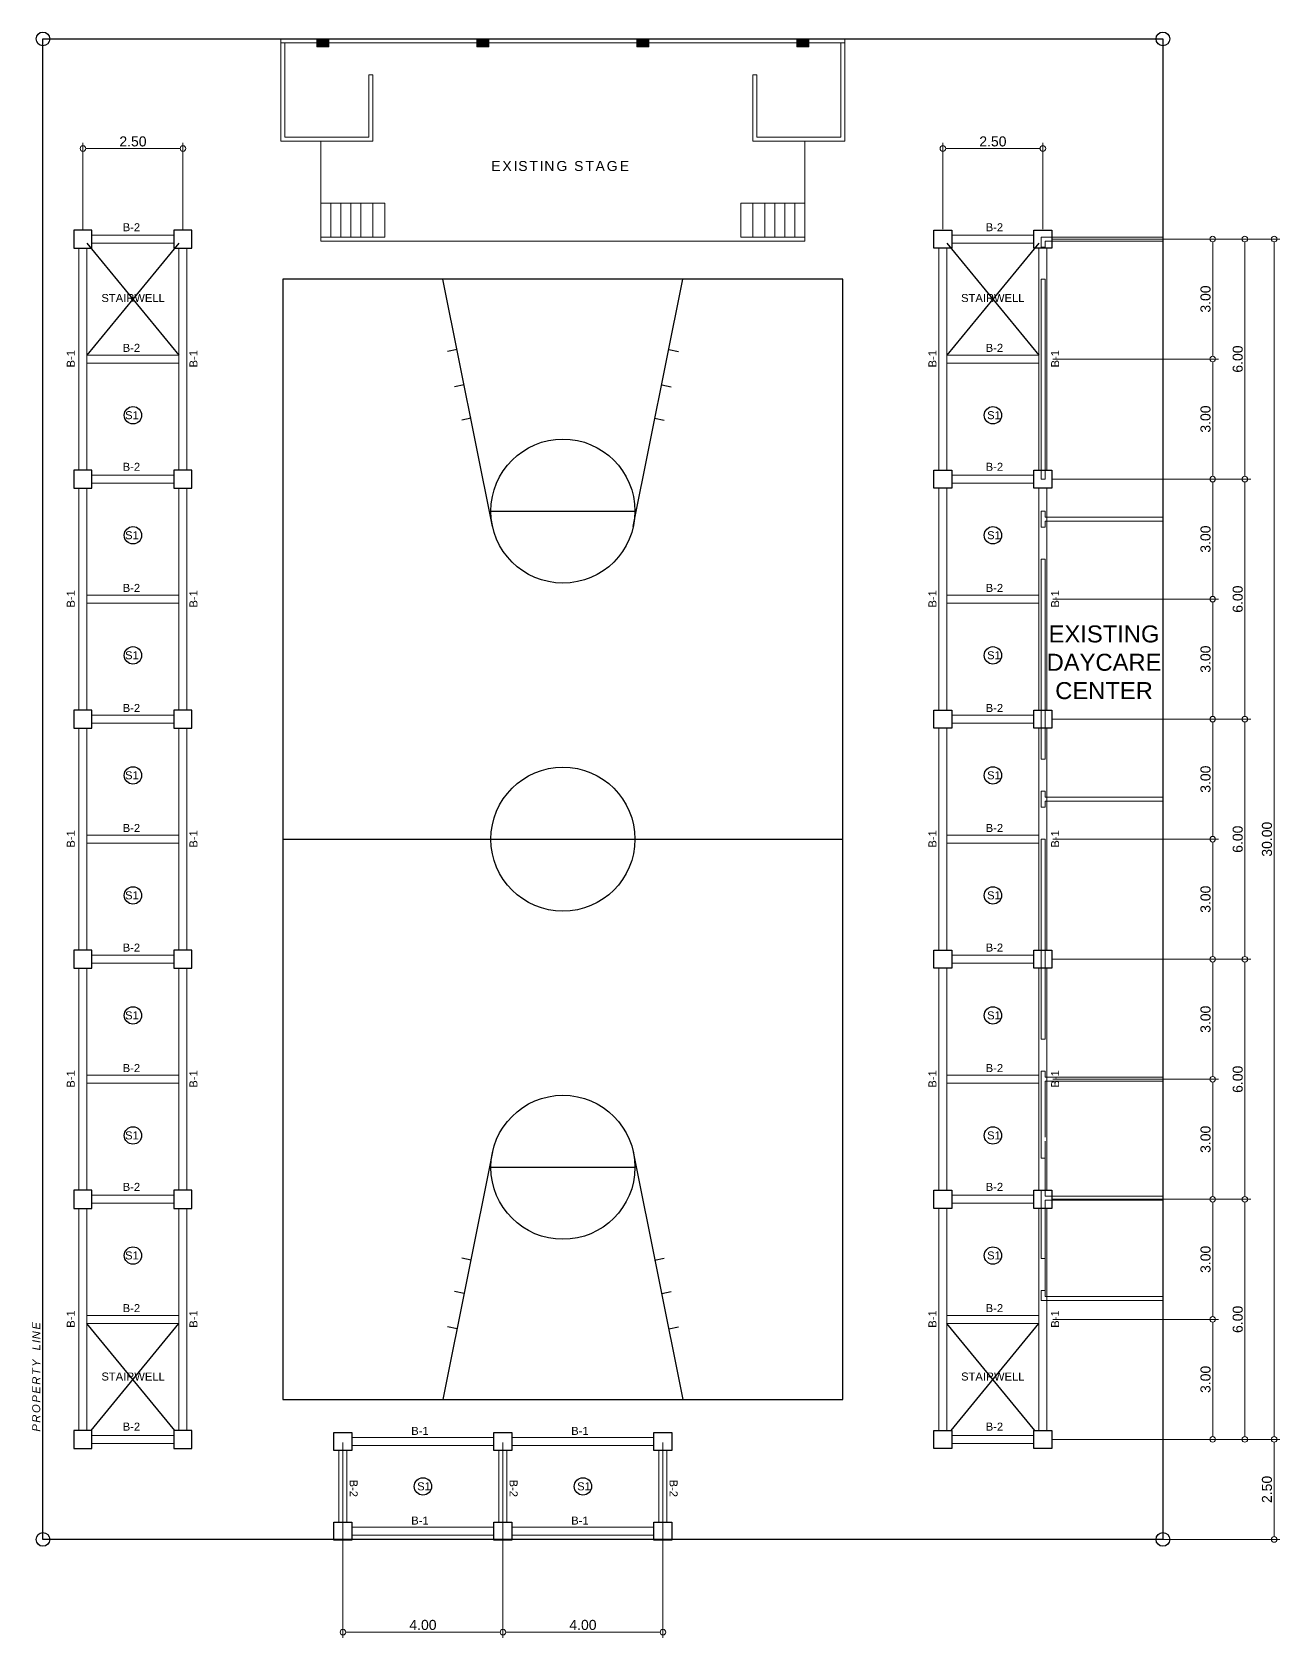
# Model space of a CAD drawing. Header units: inches. Extents: x -1369 to 1198, y -366 to 1398.
# Drawn here: x -365.14 to -333.95, y -63.99 to -23.86 of the extents above; entities that cross this region are included whole.
import ezdxf

# ---------------------------------------------------------------- set-up
doc = ezdxf.new("R2010")
doc.units = ezdxf.units.IN
doc.header["$MEASUREMENT"] = 0
doc.layers.add('BEAM', color=7, linetype='Continuous', lineweight=30, true_color=0x3838ff)
doc.layers.add('col', color=7, linetype='Continuous', true_color=0x0a0aff)
for name, color, linetype in [('COLM2', 7, 'Continuous'), ('txt', 7, 'Continuous'), ('wall', 7, 'Continuous')]:
    doc.layers.add(name, color=color, linetype=linetype)
doc.layers.add('dim.', color=10, linetype='Continuous', lineweight=15)
doc.styles.get("Standard").update_dxf_attribs({"font": 'arial.ttf'})
doc.dimstyles.get("Standard").update_dxf_attribs({"dimtxt": 0.25, "dimasz": 0.14, "dimexe": 0.145, "dimexo": 0.025, "dimgap": 0.05, "dimtad": 1, "dimzin": 0, "dimdsep": 46, "dimtxsty": 'Standard', "dimblk": 'DOTBLANK', "dimcen": 0.09, "dimclrd": 256, "dimclre": 256, "dimaunit": 1, "dimadec": 5, "dimazin": 0, "dimtfac": 1, "dimtix": 1, "dimtofl": 0, "dimtmove": 0, "dimatfit": 3, "dimfxl": 0, "dimtolj": 1, "dimtzin": 0, "dimlwd": -1, "dimlwe": -1, "dimarcsym": 0})

# ---------------------------------------------------------------- blocks, each defined once
blk = doc.blocks.new('_DotBlank')
at = {"color": 0, "linetype": 'ByBlock', "lineweight": -2}
blk.add_line((-0.5, 0), (-1, 0), dxfattribs=at)
blk.add_circle((0, 0), 0.5, dxfattribs=at)
blk = doc.blocks.new('*D907')
at = {"layer": 'Defpoints', "color": 0, "transparency": 16777216}
for p in [(-357.372, -59.083), (-353.372, -59.083), (-357.372, -63.845)]:
    blk.add_point(p, dxfattribs=at)
at = {"layer": 'dim.', "transparency": 16777216}
for p, q in [((-357.372, -59.108), (-357.372, -63.99)), ((-353.372, -59.108), (-353.372, -63.99)), ((-353.512, -63.845), (-357.232, -63.845))]:
    blk.add_line(p, q, dxfattribs=at)
at = {"layer": 'dim.', "transparency": 16777216, "xscale": 0.14, "yscale": 0.14, "zscale": 0.14, "rotation": 180}
blk.add_blockref('_DotBlank', (-357.372, -63.845), dxfattribs=at)
at = {"layer": 'dim.', "transparency": 16777216, "xscale": 0.14, "yscale": 0.14, "zscale": 0.14}
blk.add_blockref('_DotBlank', (-353.372, -63.845), dxfattribs=at)
at = {"layer": 'dim.', "color": 0, "transparency": 16777216, "insert": (-355.372, -63.667), "char_height": 0.25, "attachment_point": 5}
blk.add_mtext('\\A1;4.00', dxfattribs=at)
blk = doc.blocks.new('*D908')
at = {"layer": 'Defpoints', "color": 0, "transparency": 16777216}
for p in [(-353.372, -59.083), (-349.372, -59.083), (-349.372, -63.845)]:
    blk.add_point(p, dxfattribs=at)
at = {"layer": 'dim.', "transparency": 16777216}
for p, q in [((-353.372, -59.108), (-353.372, -63.99)), ((-349.372, -59.108), (-349.372, -63.99)), ((-353.232, -63.845), (-349.512, -63.845))]:
    blk.add_line(p, q, dxfattribs=at)
at = {"layer": 'dim.', "transparency": 16777216, "xscale": 0.14, "yscale": 0.14, "zscale": 0.14, "rotation": 180}
blk.add_blockref('_DotBlank', (-353.372, -63.845), dxfattribs=at)
at = {"layer": 'dim.', "transparency": 16777216, "xscale": 0.14, "yscale": 0.14, "zscale": 0.14}
blk.add_blockref('_DotBlank', (-349.372, -63.845), dxfattribs=at)
at = {"layer": 'dim.', "color": 0, "transparency": 16777216, "insert": (-351.372, -63.667), "char_height": 0.25, "attachment_point": 5}
blk.add_mtext('\\A1;4.00', dxfattribs=at)
blk = doc.blocks.new('bc')
at = {"color": 8, "true_color": 0x808080}
blk.add_lwpolyline([(7, 14), (-7, 14), (-7, -14), (7, -14)], close=True, dxfattribs=at)
for points in [[(-1.759, 7.817), (-3, 14)], [(1.759, 7.817), (3, 14)], [(-2.646, 12.235), (-2.887, 12.187)], [(2.646, 12.235), (2.887, 12.187)], [(-2.469, 11.353), (-2.71, 11.304)], [(2.469, 11.353), (2.71, 11.304)], [(-2.291, 10.52), (-2.532, 10.472)], [(2.291, 10.52), (2.532, 10.472)], [(1.8, 8.2), (-1.8, 8.2)], [(7, 0), (-7, 0)], [(-1.759, -7.817), (-3, -14)], [(1.759, -7.817), (3, -14)], [(1.8, -8.2), (-1.8, -8.2)], [(-2.291, -10.52), (-2.532, -10.472)], [(2.291, -10.52), (2.532, -10.472)], [(-2.469, -11.353), (-2.71, -11.304)], [(2.469, -11.353), (2.71, -11.304)], [(-2.646, -12.235), (-2.887, -12.187)], [(2.646, -12.235), (2.887, -12.187)]]:
    blk.add_lwpolyline(points, dxfattribs=at)
for centre in [(0, 8.2), (0, 0), (0, -8.2)]:
    blk.add_circle(centre, 1.8, dxfattribs=at)
blk = doc.blocks.new('2ND FLRR EX PLAN')
at = {"layer": 'COLM2', "lineweight": 13, "true_color": 0x808080}
h = blk.add_hatch(color=8, dxfattribs=at)
h.dxf.hatch_style = 1
h.paths.add_polyline_path([(207.892, -185.998), (207.892, -185.798), (208.192, -185.798), (208.192, -185.998)])
h = blk.add_hatch(color=8, dxfattribs=at)
h.dxf.hatch_style = 1
h.paths.add_polyline_path([(211.892, -185.998), (211.892, -185.798), (212.192, -185.798), (212.192, -185.998)])
h = blk.add_hatch(color=8, dxfattribs=at)
h.dxf.hatch_style = 1
h.paths.add_polyline_path([(215.892, -185.998), (215.892, -185.798), (216.192, -185.798), (216.192, -185.998)])
h = blk.add_hatch(color=8, dxfattribs=at)
h.dxf.hatch_style = 1
h.paths.add_polyline_path([(219.892, -185.998), (219.892, -185.798), (220.192, -185.798), (220.192, -185.998)])
at = {"color": 8, "lineweight": 13, "true_color": 0x808080}
for p, q in [((206.992, -185.898), (206.992, -188.349)), ((207.092, -188.249), (207.092, -185.898)), ((220.992, -188.249), (220.992, -185.898)), ((221.092, -185.898), (221.092, -188.349)), ((209.192, -188.249), (209.192, -186.698)), ((209.292, -186.698), (209.292, -188.349)), ((209.292, -188.349), (206.992, -188.349)), ((207.092, -188.249), (209.192, -188.249)), ((218.792, -188.349), (221.092, -188.349)), ((220.992, -188.249), (218.892, -188.249))]:
    blk.add_line(p, q, dxfattribs=at)
for points in [[(207.892, -185.898), (206.992, -185.898), (206.992, -185.798)], [(219.892, -185.898), (208.192, -185.898), (208.192, -185.798)], [(219.892, -185.898), (221.092, -185.898), (221.092, -185.798)], [(209.192, -186.698), (209.292, -186.698)], [(218.792, -188.349), (218.792, -186.698), (218.892, -186.698), (218.892, -188.249)], [(207.992, -190.748), (207.992, -189.898)], [(207.992, -189.898), (209.592, -189.898), (209.592, -190.748), (207.992, -190.748)], [(208.242, -190.748), (208.242, -189.898)], [(208.492, -190.748), (208.492, -189.898)], [(208.742, -190.748), (208.742, -189.898)], [(208.992, -190.748), (208.992, -189.898)], [(209.292, -190.748), (209.292, -189.898)], [(220.092, -189.898), (218.492, -189.898), (218.492, -190.748), (220.092, -190.748)], [(218.792, -190.748), (218.792, -189.898)], [(219.092, -190.748), (219.092, -189.898)], [(219.342, -190.748), (219.342, -189.898)], [(219.592, -190.748), (219.592, -189.898)], [(219.842, -190.748), (219.842, -189.898)], [(220.092, -190.748), (220.092, -189.898)], [(229.042, -190.748), (225.996, -190.748), (225.996, -190.998)], [(226.096, -190.998), (225.996, -190.998)], [(226.096, -190.998), (226.096, -190.848), (229.042, -190.848)], [(225.996, -191.798), (225.996, -196.798)], [(226.096, -191.798), (225.996, -191.798)], [(226.096, -196.798), (226.096, -191.798)], [(226.096, -196.798), (225.996, -196.798)], [(225.996, -197.598), (225.996, -197.998)], [(226.096, -197.598), (225.996, -197.598)], [(226.096, -197.748), (226.096, -197.598)], [(226.096, -197.748), (229.042, -197.748)], [(226.096, -197.998), (226.096, -197.848)], [(226.096, -197.848), (229.042, -197.848)], [(226.096, -197.998), (225.996, -197.998)], [(225.996, -198.798), (225.996, -203.798)], [(226.096, -198.798), (225.996, -198.798)], [(226.096, -203.798), (226.096, -198.798)], [(226.096, -203.798), (225.996, -203.798)], [(225.996, -204.598), (225.996, -204.998)], [(226.096, -204.598), (225.996, -204.598)], [(226.096, -204.748), (226.096, -204.598)], [(226.096, -204.998), (225.996, -204.998)], [(226.096, -204.748), (229.042, -204.748)], [(226.096, -204.848), (229.042, -204.848)], [(226.096, -204.848), (226.096, -204.998)], [(225.996, -205.798), (225.996, -210.798)], [(226.096, -205.798), (225.996, -205.798)], [(226.096, -205.798), (226.096, -210.798)], [(226.096, -210.798), (225.996, -210.798)], [(225.996, -211.598), (225.996, -213.773)], [(226.096, -211.598), (225.996, -211.598)], [(226.096, -211.598), (226.096, -211.748)], [(226.096, -211.748), (229.042, -211.748)], [(226.096, -211.848), (226.096, -213.248)], [(226.096, -211.848), (229.042, -211.848)], [(226.096, -214.723), (226.096, -213.348)], [(226.096, -213.773), (225.996, -213.773)], [(225.996, -214.573), (225.996, -216.273)], [(226.096, -214.573), (225.996, -214.573)], [(226.096, -214.723), (229.042, -214.723)], [(226.096, -214.823), (229.042, -214.823)], [(229.042, -217.223), (226.096, -217.223), (226.096, -214.823)], [(226.096, -216.273), (225.996, -216.273)], [(225.996, -217.073), (225.996, -217.323), (229.042, -217.323)], [(226.096, -217.073), (225.996, -217.073)]]:
    blk.add_lwpolyline(points, dxfattribs=at)
at = {"layer": 'COLM2', "color": 8, "lineweight": 13, "true_color": 0x808080}
for points in [[(207.892, -185.998), (207.892, -185.798), (208.192, -185.798), (208.192, -185.998)], [(211.892, -185.998), (211.892, -185.798), (212.192, -185.798), (212.192, -185.998)], [(215.892, -185.998), (215.892, -185.798), (216.192, -185.798), (216.192, -185.998)], [(219.892, -185.998), (219.892, -185.798), (220.192, -185.798), (220.192, -185.998)]]:
    blk.add_lwpolyline(points, close=True, dxfattribs=at)
at = {"layer": 'wall', "color": 8, "lineweight": 13, "true_color": 0x808080}
for points in [[(220.092, -190.848), (207.992, -190.848), (207.992, -188.349)], [(220.092, -189.898), (220.092, -188.349)], [(220.092, -190.748), (220.092, -190.848)]]:
    blk.add_lwpolyline(points, dxfattribs=at)
at = {"color": 8, "true_color": 0x808080, "rotation": 180}
blk.add_blockref('bc', (214.042, -205.798), dxfattribs=at)
at = {"color": 8, "lineweight": 13, "true_color": 0x808080, "insert": (221.2, -200.455), "char_height": 0.425, "attachment_point": 1}
blk.add_mtext_dynamic_manual_height_columns('\\pxqc;EXISTING \\PDAYCARE\\PCENTER', width=12.74092, gutter_width=1, heights=[0], dxfattribs=at)
at = {"layer": 'txt', "color": 8, "lineweight": 13, "true_color": 0x808080, "insert": (212.249, -188.848), "char_height": 0.25, "width": 3.97746, "attachment_point": 1}
blk.add_mtext('{\\T1.2;EXISTING STAGE}', dxfattribs=at)
blk = doc.blocks.new('*D920')
at = {"layer": 'Defpoints', "color": 0, "transparency": 16777216}
for p in [(-339.647, -29.029), (-339.647, -59.029), (-334.091, -59.029)]:
    blk.add_point(p, dxfattribs=at)
at = {"layer": 'dim.', "transparency": 16777216}
for p, q in [((-339.622, -29.029), (-333.946, -29.029)), ((-334.091, -29.169), (-334.091, -58.889)), ((-339.622, -59.029), (-333.946, -59.029))]:
    blk.add_line(p, q, dxfattribs=at)
at = {"layer": 'dim.', "transparency": 16777216, "xscale": 0.14, "yscale": 0.14, "zscale": 0.14}
for p, rotation in [((-334.091, -29.029), 90), ((-334.091, -59.029), 270)]:
    blk.add_blockref('_DotBlank', p, dxfattribs=dict(at, rotation=rotation))
at = {"layer": 'dim.', "color": 0, "transparency": 16777216, "insert": (-334.269, -44.029), "char_height": 0.25, "attachment_point": 5, "rotation": 90}
blk.add_mtext('\\A1;30.00', dxfattribs=at)
blk = doc.blocks.new('*D902')
at = {"layer": 'Defpoints', "color": 0, "transparency": 16777216}
for p in [(-339.647, -56.029), (-335.627, -56.029), (-339.647, -59.029)]:
    blk.add_point(p, dxfattribs=at)
at = {"layer": 'dim.', "transparency": 16777216}
for p, q in [((-339.622, -56.029), (-335.482, -56.029)), ((-335.627, -58.889), (-335.627, -56.169)), ((-339.622, -59.029), (-335.482, -59.029))]:
    blk.add_line(p, q, dxfattribs=at)
at = {"layer": 'dim.', "transparency": 16777216, "xscale": 0.14, "yscale": 0.14, "zscale": 0.14}
for p, rotation in [((-335.627, -56.029), 90), ((-335.627, -59.029), 270)]:
    blk.add_blockref('_DotBlank', p, dxfattribs=dict(at, rotation=rotation))
at = {"layer": 'dim.', "color": 0, "transparency": 16777216, "insert": (-335.805, -57.529), "char_height": 0.25, "attachment_point": 5, "rotation": 90}
blk.add_mtext('\\A1;3.00', dxfattribs=at)
blk = doc.blocks.new('*D921')
at = {"layer": 'Defpoints', "color": 0, "transparency": 16777216}
for p in [(-339.647, -53.029), (-339.647, -59.029), (-334.822, -59.029)]:
    blk.add_point(p, dxfattribs=at)
at = {"layer": 'dim.', "transparency": 16777216}
for p, q in [((-339.622, -53.029), (-334.677, -53.029)), ((-334.822, -53.169), (-334.822, -58.889)), ((-339.622, -59.029), (-334.677, -59.029))]:
    blk.add_line(p, q, dxfattribs=at)
at = {"layer": 'dim.', "transparency": 16777216, "xscale": 0.14, "yscale": 0.14, "zscale": 0.14}
for p, rotation in [((-334.822, -53.029), 90), ((-334.822, -59.029), 270)]:
    blk.add_blockref('_DotBlank', p, dxfattribs=dict(at, rotation=rotation))
at = {"layer": 'dim.', "color": 0, "transparency": 16777216, "insert": (-335, -56.029), "char_height": 0.25, "attachment_point": 5, "rotation": 90}
blk.add_mtext('\\A1;6.00', dxfattribs=at)
blk = doc.blocks.new('*D903')
at = {"layer": 'Defpoints', "color": 0, "transparency": 16777216}
for p in [(-339.647, -53.029), (-335.627, -53.029), (-339.647, -56.029)]:
    blk.add_point(p, dxfattribs=at)
at = {"layer": 'dim.', "transparency": 16777216}
for p, q in [((-339.622, -53.029), (-335.482, -53.029)), ((-335.627, -55.889), (-335.627, -53.169)), ((-339.622, -56.029), (-335.482, -56.029))]:
    blk.add_line(p, q, dxfattribs=at)
at = {"layer": 'dim.', "transparency": 16777216, "xscale": 0.14, "yscale": 0.14, "zscale": 0.14}
for p, rotation in [((-335.627, -53.029), 90), ((-335.627, -56.029), 270)]:
    blk.add_blockref('_DotBlank', p, dxfattribs=dict(at, rotation=rotation))
at = {"layer": 'dim.', "color": 0, "transparency": 16777216, "insert": (-335.805, -54.529), "char_height": 0.25, "attachment_point": 5, "rotation": 90}
blk.add_mtext('\\A1;3.00', dxfattribs=at)
blk = doc.blocks.new('*D904')
at = {"layer": 'Defpoints', "color": 0, "transparency": 16777216}
for p in [(-339.647, -50.029), (-335.627, -50.029), (-339.647, -53.029)]:
    blk.add_point(p, dxfattribs=at)
at = {"layer": 'dim.', "transparency": 16777216}
for p, q in [((-339.622, -50.029), (-335.482, -50.029)), ((-335.627, -52.889), (-335.627, -50.169)), ((-339.622, -53.029), (-335.482, -53.029))]:
    blk.add_line(p, q, dxfattribs=at)
at = {"layer": 'dim.', "transparency": 16777216, "xscale": 0.14, "yscale": 0.14, "zscale": 0.14}
for p, rotation in [((-335.627, -50.029), 90), ((-335.627, -53.029), 270)]:
    blk.add_blockref('_DotBlank', p, dxfattribs=dict(at, rotation=rotation))
at = {"layer": 'dim.', "color": 0, "transparency": 16777216, "insert": (-335.805, -51.529), "char_height": 0.25, "attachment_point": 5, "rotation": 90}
blk.add_mtext('\\A1;3.00', dxfattribs=at)
blk = doc.blocks.new('*D905')
at = {"layer": 'Defpoints', "color": 0, "transparency": 16777216}
for p in [(-339.647, -47.029), (-339.647, -53.029), (-334.822, -53.029)]:
    blk.add_point(p, dxfattribs=at)
at = {"layer": 'dim.', "transparency": 16777216}
for p, q in [((-339.622, -47.029), (-334.677, -47.029)), ((-334.822, -47.169), (-334.822, -52.889)), ((-339.622, -53.029), (-334.677, -53.029))]:
    blk.add_line(p, q, dxfattribs=at)
at = {"layer": 'dim.', "transparency": 16777216, "xscale": 0.14, "yscale": 0.14, "zscale": 0.14}
for p, rotation in [((-334.822, -47.029), 90), ((-334.822, -53.029), 270)]:
    blk.add_blockref('_DotBlank', p, dxfattribs=dict(at, rotation=rotation))
at = {"layer": 'dim.', "color": 0, "transparency": 16777216, "insert": (-335, -50.029), "char_height": 0.25, "attachment_point": 5, "rotation": 90}
blk.add_mtext('\\A1;6.00', dxfattribs=at)
blk = doc.blocks.new('*D906')
at = {"layer": 'Defpoints', "color": 0, "transparency": 16777216}
for p in [(-339.647, -47.029), (-335.627, -47.029), (-339.647, -50.029)]:
    blk.add_point(p, dxfattribs=at)
at = {"layer": 'dim.', "transparency": 16777216}
for p, q in [((-339.622, -47.029), (-335.482, -47.029)), ((-335.627, -49.889), (-335.627, -47.169)), ((-339.622, -50.029), (-335.482, -50.029))]:
    blk.add_line(p, q, dxfattribs=at)
at = {"layer": 'dim.', "transparency": 16777216, "xscale": 0.14, "yscale": 0.14, "zscale": 0.14}
for p, rotation in [((-335.627, -47.029), 90), ((-335.627, -50.029), 270)]:
    blk.add_blockref('_DotBlank', p, dxfattribs=dict(at, rotation=rotation))
at = {"layer": 'dim.', "color": 0, "transparency": 16777216, "insert": (-335.805, -48.529), "char_height": 0.25, "attachment_point": 5, "rotation": 90}
blk.add_mtext('\\A1;3.00', dxfattribs=at)
blk = doc.blocks.new('*D914')
at = {"layer": 'Defpoints', "color": 0, "transparency": 16777216}
for p in [(-339.647, -44.029), (-335.627, -44.029), (-339.647, -47.029)]:
    blk.add_point(p, dxfattribs=at)
at = {"layer": 'dim.', "transparency": 16777216}
for p, q in [((-339.622, -44.029), (-335.482, -44.029)), ((-335.627, -46.889), (-335.627, -44.169)), ((-339.622, -47.029), (-335.482, -47.029))]:
    blk.add_line(p, q, dxfattribs=at)
at = {"layer": 'dim.', "transparency": 16777216, "xscale": 0.14, "yscale": 0.14, "zscale": 0.14}
for p, rotation in [((-335.627, -44.029), 90), ((-335.627, -47.029), 270)]:
    blk.add_blockref('_DotBlank', p, dxfattribs=dict(at, rotation=rotation))
at = {"layer": 'dim.', "color": 0, "transparency": 16777216, "insert": (-335.805, -45.529), "char_height": 0.25, "attachment_point": 5, "rotation": 90}
blk.add_mtext('\\A1;3.00', dxfattribs=at)
blk = doc.blocks.new('*D915')
at = {"layer": 'Defpoints', "color": 0, "transparency": 16777216}
for p in [(-339.647, -41.029), (-339.647, -47.029), (-334.822, -47.029)]:
    blk.add_point(p, dxfattribs=at)
at = {"layer": 'dim.', "transparency": 16777216}
for p, q in [((-339.622, -41.029), (-334.677, -41.029)), ((-334.822, -41.169), (-334.822, -46.889)), ((-339.622, -47.029), (-334.677, -47.029))]:
    blk.add_line(p, q, dxfattribs=at)
at = {"layer": 'dim.', "transparency": 16777216, "xscale": 0.14, "yscale": 0.14, "zscale": 0.14}
for p, rotation in [((-334.822, -41.029), 90), ((-334.822, -47.029), 270)]:
    blk.add_blockref('_DotBlank', p, dxfattribs=dict(at, rotation=rotation))
at = {"layer": 'dim.', "color": 0, "transparency": 16777216, "insert": (-335, -44.029), "char_height": 0.25, "attachment_point": 5, "rotation": 90}
blk.add_mtext('\\A1;6.00', dxfattribs=at)
blk = doc.blocks.new('*D916')
at = {"layer": 'Defpoints', "color": 0, "transparency": 16777216}
for p in [(-339.647, -41.029), (-335.627, -41.029), (-339.647, -44.029)]:
    blk.add_point(p, dxfattribs=at)
at = {"layer": 'dim.', "transparency": 16777216}
for p, q in [((-339.622, -41.029), (-335.482, -41.029)), ((-335.627, -43.889), (-335.627, -41.169)), ((-339.622, -44.029), (-335.482, -44.029))]:
    blk.add_line(p, q, dxfattribs=at)
at = {"layer": 'dim.', "transparency": 16777216, "xscale": 0.14, "yscale": 0.14, "zscale": 0.14}
for p, rotation in [((-335.627, -41.029), 90), ((-335.627, -44.029), 270)]:
    blk.add_blockref('_DotBlank', p, dxfattribs=dict(at, rotation=rotation))
at = {"layer": 'dim.', "color": 0, "transparency": 16777216, "insert": (-335.805, -42.529), "char_height": 0.25, "attachment_point": 5, "rotation": 90}
blk.add_mtext('\\A1;3.00', dxfattribs=at)
blk = doc.blocks.new('*D917')
at = {"layer": 'Defpoints', "color": 0, "transparency": 16777216}
for p in [(-339.647, -38.029), (-335.627, -38.029), (-339.647, -41.029)]:
    blk.add_point(p, dxfattribs=at)
at = {"layer": 'dim.', "transparency": 16777216}
for p, q in [((-339.622, -38.029), (-335.482, -38.029)), ((-335.627, -40.889), (-335.627, -38.169)), ((-339.622, -41.029), (-335.482, -41.029))]:
    blk.add_line(p, q, dxfattribs=at)
at = {"layer": 'dim.', "transparency": 16777216, "xscale": 0.14, "yscale": 0.14, "zscale": 0.14}
for p, rotation in [((-335.627, -38.029), 90), ((-335.627, -41.029), 270)]:
    blk.add_blockref('_DotBlank', p, dxfattribs=dict(at, rotation=rotation))
at = {"layer": 'dim.', "color": 0, "transparency": 16777216, "insert": (-335.805, -39.529), "char_height": 0.25, "attachment_point": 5, "rotation": 90}
blk.add_mtext('\\A1;3.00', dxfattribs=at)
blk = doc.blocks.new('*D918')
at = {"layer": 'Defpoints', "color": 0, "transparency": 16777216}
for p in [(-339.647, -35.029), (-339.647, -41.029), (-334.822, -41.029)]:
    blk.add_point(p, dxfattribs=at)
at = {"layer": 'dim.', "transparency": 16777216}
for p, q in [((-339.622, -35.029), (-334.677, -35.029)), ((-334.822, -35.169), (-334.822, -40.889)), ((-339.622, -41.029), (-334.677, -41.029))]:
    blk.add_line(p, q, dxfattribs=at)
at = {"layer": 'dim.', "transparency": 16777216, "xscale": 0.14, "yscale": 0.14, "zscale": 0.14}
for p, rotation in [((-334.822, -35.029), 90), ((-334.822, -41.029), 270)]:
    blk.add_blockref('_DotBlank', p, dxfattribs=dict(at, rotation=rotation))
at = {"layer": 'dim.', "color": 0, "transparency": 16777216, "insert": (-335, -38.029), "char_height": 0.25, "attachment_point": 5, "rotation": 90}
blk.add_mtext('\\A1;6.00', dxfattribs=at)
blk = doc.blocks.new('*D919')
at = {"layer": 'Defpoints', "color": 0, "transparency": 16777216}
for p in [(-339.647, -35.029), (-335.627, -35.029), (-339.647, -38.029)]:
    blk.add_point(p, dxfattribs=at)
at = {"layer": 'dim.', "transparency": 16777216}
for p, q in [((-339.622, -35.029), (-335.482, -35.029)), ((-335.627, -37.889), (-335.627, -35.169)), ((-339.622, -38.029), (-335.482, -38.029))]:
    blk.add_line(p, q, dxfattribs=at)
at = {"layer": 'dim.', "transparency": 16777216, "xscale": 0.14, "yscale": 0.14, "zscale": 0.14}
for p, rotation in [((-335.627, -35.029), 90), ((-335.627, -38.029), 270)]:
    blk.add_blockref('_DotBlank', p, dxfattribs=dict(at, rotation=rotation))
at = {"layer": 'dim.', "color": 0, "transparency": 16777216, "insert": (-335.805, -36.529), "char_height": 0.25, "attachment_point": 5, "rotation": 90}
blk.add_mtext('\\A1;3.00', dxfattribs=at)
blk = doc.blocks.new('*D909')
at = {"layer": 'Defpoints', "color": 0, "transparency": 16777216}
for p in [(-339.647, -32.029), (-335.627, -32.029), (-339.647, -35.029)]:
    blk.add_point(p, dxfattribs=at)
at = {"layer": 'dim.', "transparency": 16777216}
for p, q in [((-339.622, -32.029), (-335.482, -32.029)), ((-335.627, -34.889), (-335.627, -32.169)), ((-339.622, -35.029), (-335.482, -35.029))]:
    blk.add_line(p, q, dxfattribs=at)
at = {"layer": 'dim.', "transparency": 16777216, "xscale": 0.14, "yscale": 0.14, "zscale": 0.14}
for p, rotation in [((-335.627, -32.029), 90), ((-335.627, -35.029), 270)]:
    blk.add_blockref('_DotBlank', p, dxfattribs=dict(at, rotation=rotation))
at = {"layer": 'dim.', "color": 0, "transparency": 16777216, "insert": (-335.805, -33.529), "char_height": 0.25, "attachment_point": 5, "rotation": 90}
blk.add_mtext('\\A1;3.00', dxfattribs=at)
blk = doc.blocks.new('*D910')
at = {"layer": 'Defpoints', "color": 0, "transparency": 16777216}
for p in [(-339.647, -29.029), (-339.647, -35.029), (-334.822, -35.029)]:
    blk.add_point(p, dxfattribs=at)
at = {"layer": 'dim.', "transparency": 16777216}
for p, q in [((-339.622, -29.029), (-334.677, -29.029)), ((-334.822, -29.169), (-334.822, -34.889)), ((-339.622, -35.029), (-334.677, -35.029))]:
    blk.add_line(p, q, dxfattribs=at)
at = {"layer": 'dim.', "transparency": 16777216, "xscale": 0.14, "yscale": 0.14, "zscale": 0.14}
for p, rotation in [((-334.822, -29.029), 90), ((-334.822, -35.029), 270)]:
    blk.add_blockref('_DotBlank', p, dxfattribs=dict(at, rotation=rotation))
at = {"layer": 'dim.', "color": 0, "transparency": 16777216, "insert": (-335, -32.029), "char_height": 0.25, "attachment_point": 5, "rotation": 90}
blk.add_mtext('\\A1;6.00', dxfattribs=at)
blk = doc.blocks.new('*D911')
at = {"layer": 'Defpoints', "color": 0, "transparency": 16777216}
for p in [(-339.647, -29.029), (-335.627, -29.029), (-339.647, -32.029)]:
    blk.add_point(p, dxfattribs=at)
at = {"layer": 'dim.', "transparency": 16777216}
for p, q in [((-339.622, -29.029), (-335.482, -29.029)), ((-335.627, -31.889), (-335.627, -29.169)), ((-339.622, -32.029), (-335.482, -32.029))]:
    blk.add_line(p, q, dxfattribs=at)
at = {"layer": 'dim.', "transparency": 16777216, "xscale": 0.14, "yscale": 0.14, "zscale": 0.14}
for p, rotation in [((-335.627, -29.029), 90), ((-335.627, -32.029), 270)]:
    blk.add_blockref('_DotBlank', p, dxfattribs=dict(at, rotation=rotation))
at = {"layer": 'dim.', "color": 0, "transparency": 16777216, "insert": (-335.805, -30.529), "char_height": 0.25, "attachment_point": 5, "rotation": 90}
blk.add_mtext('\\A1;3.00', dxfattribs=at)
blk = doc.blocks.new('*D912')
at = {"layer": 'Defpoints', "color": 0, "transparency": 16777216}
for p in [(-339.647, -59.029), (-338.872, -61.529), (-334.091, -61.529)]:
    blk.add_point(p, dxfattribs=at)
at = {"layer": 'dim.', "transparency": 16777216}
for p, q in [((-339.622, -59.029), (-333.946, -59.029)), ((-334.091, -59.169), (-334.091, -61.389)), ((-338.847, -61.529), (-333.946, -61.529))]:
    blk.add_line(p, q, dxfattribs=at)
at = {"layer": 'dim.', "transparency": 16777216, "xscale": 0.14, "yscale": 0.14, "zscale": 0.14}
for p, rotation in [((-334.091, -59.029), 90), ((-334.091, -61.529), 270)]:
    blk.add_blockref('_DotBlank', p, dxfattribs=dict(at, rotation=rotation))
at = {"layer": 'dim.', "color": 0, "transparency": 16777216, "insert": (-334.269, -60.279), "char_height": 0.25, "attachment_point": 5, "rotation": 90}
blk.add_mtext('\\A1;2.50', dxfattribs=at)
blk = doc.blocks.new('*D922')
at = {"layer": 'Defpoints', "color": 0, "transparency": 16777216}
for p in [(-361.372, -26.768), (-363.872, -28.804), (-361.372, -28.804)]:
    blk.add_point(p, dxfattribs=at)
at = {"layer": 'dim.', "transparency": 16777216}
for p, q in [((-363.872, -28.779), (-363.872, -26.623)), ((-363.732, -26.768), (-361.512, -26.768)), ((-361.372, -28.779), (-361.372, -26.623))]:
    blk.add_line(p, q, dxfattribs=at)
at = {"layer": 'dim.', "transparency": 16777216, "xscale": 0.14, "yscale": 0.14, "zscale": 0.14, "rotation": 180}
blk.add_blockref('_DotBlank', (-363.872, -26.768), dxfattribs=at)
at = {"layer": 'dim.', "transparency": 16777216, "xscale": 0.14, "yscale": 0.14, "zscale": 0.14}
blk.add_blockref('_DotBlank', (-361.372, -26.768), dxfattribs=at)
at = {"layer": 'dim.', "color": 0, "transparency": 16777216, "insert": (-362.622, -26.591), "char_height": 0.25, "attachment_point": 5}
blk.add_mtext('\\A1;2.50', dxfattribs=at)
blk = doc.blocks.new('*D913')
at = {"layer": 'Defpoints', "color": 0, "transparency": 16777216}
for p in [(-339.872, -26.768), (-342.372, -28.804), (-339.872, -28.804)]:
    blk.add_point(p, dxfattribs=at)
at = {"layer": 'dim.', "transparency": 16777216}
for p, q in [((-342.372, -28.779), (-342.372, -26.623)), ((-342.232, -26.768), (-340.012, -26.768)), ((-339.872, -28.779), (-339.872, -26.623))]:
    blk.add_line(p, q, dxfattribs=at)
at = {"layer": 'dim.', "transparency": 16777216, "xscale": 0.14, "yscale": 0.14, "zscale": 0.14, "rotation": 180}
blk.add_blockref('_DotBlank', (-342.372, -26.768), dxfattribs=at)
at = {"layer": 'dim.', "transparency": 16777216, "xscale": 0.14, "yscale": 0.14, "zscale": 0.14}
blk.add_blockref('_DotBlank', (-339.872, -26.768), dxfattribs=at)
at = {"layer": 'dim.', "color": 0, "transparency": 16777216, "insert": (-341.122, -26.591), "char_height": 0.25, "attachment_point": 5}
blk.add_mtext('\\A1;2.50', dxfattribs=at)

msp = doc.modelspace()

# ---------------------------------------------------------------- linework, layer by layer
at = {"color": 7}
msp.add_lwpolyline([(-364.8716, -61.529), (-364.8716, -24.029), (-336.8716, -24.029), (-336.8716, -61.529)], close=True, dxfattribs=at)
at = {"color": 8, "true_color": 0x808080}
for points in [[(-361.4716, -29.1291), (-363.7716, -31.9291)], [(-363.7716, -29.1291), (-361.4716, -31.9291)], [(-342.2716, -29.1291), (-339.9716, -31.9291)], [(-339.9716, -29.1291), (-342.2716, -31.9291)], [(-361.5743, -58.8041), (-363.7716, -56.1291)], [(-363.6689, -58.8041), (-361.4716, -56.1291)], [(-340.0743, -58.8041), (-342.2716, -56.1291)], [(-342.1689, -58.8041), (-339.9716, -56.1291)]]:
    msp.add_lwpolyline(points, dxfattribs=at)
at = {"color": 1}
for centre in [(-364.8716, -24.029), (-336.8716, -24.029), (-364.8716, -61.529), (-336.8716, -61.529)]:
    msp.add_circle(centre, 0.1713, dxfattribs=at)
at = {"color": 1, "true_color": 0xff0a0a}
for centre in [(-362.6216, -33.4335), (-341.1216, -33.4335), (-362.6216, -36.4335), (-341.1216, -36.4335), (-362.6216, -39.4335), (-341.1216, -39.4335), (-362.6216, -42.4335), (-341.1216, -42.4335), (-362.6216, -45.4335), (-341.1216, -45.4335), (-362.6216, -48.4335), (-341.1216, -48.4335), (-362.6216, -51.4335), (-341.1216, -51.4335), (-362.6216, -54.4335), (-341.1216, -54.4335), (-355.3716, -60.2037), (-351.3716, -60.2037)]:
    msp.add_circle(centre, 0.2169, dxfattribs=at)
at = {"layer": 'BEAM', "lineweight": 18, "ltscale": 8}
for points in [[(-363.9716, -34.8041), (-363.9716, -29.2541)], [(-363.7716, -34.8041), (-363.7716, -29.2541)], [(-361.5966, -28.9291), (-363.6466, -28.9291)], [(-361.5966, -29.1291), (-363.6466, -29.1291)], [(-361.4716, -34.8041), (-361.4716, -29.2541)], [(-361.2716, -34.8041), (-361.2716, -29.2541)], [(-342.4716, -34.8041), (-342.4716, -29.2541)], [(-342.2716, -34.8041), (-342.2716, -29.2541)], [(-342.1466, -28.9291), (-340.0966, -28.9291)], [(-342.1466, -29.1291), (-340.0966, -29.1291)], [(-339.9716, -34.8041), (-339.9716, -29.2541)], [(-339.7716, -34.8041), (-339.7716, -29.2541)], [(-361.4716, -31.9291), (-363.7716, -31.9291)], [(-342.2716, -31.9291), (-339.9716, -31.9291)], [(-361.4716, -32.1291), (-363.7716, -32.1291)], [(-342.2716, -32.1291), (-339.9716, -32.1291)], [(-363.9716, -40.8041), (-363.9716, -35.2541)], [(-363.7716, -40.8041), (-363.7716, -35.2541)], [(-361.5966, -34.9291), (-363.6466, -34.9291)], [(-361.5966, -35.1291), (-363.6466, -35.1291)], [(-361.4716, -40.8041), (-361.4716, -35.2541)], [(-361.2716, -40.8041), (-361.2716, -35.2541)], [(-342.4716, -40.8041), (-342.4716, -35.2541)], [(-342.2716, -40.8041), (-342.2716, -35.2541)], [(-342.1466, -34.9291), (-340.0966, -34.9291)], [(-342.1466, -35.1291), (-340.0966, -35.1291)], [(-339.9716, -40.8041), (-339.9716, -35.2541)], [(-339.7716, -40.8041), (-339.7716, -35.2541)], [(-361.4716, -37.9291), (-363.7716, -37.9291)], [(-342.2716, -37.9291), (-339.9716, -37.9291)], [(-361.4716, -38.1291), (-363.7716, -38.1291)], [(-342.2716, -38.1291), (-339.9716, -38.1291)], [(-361.5966, -40.9291), (-363.6466, -40.9291)], [(-342.1466, -40.9291), (-340.0966, -40.9291)], [(-363.9716, -46.8041), (-363.9716, -41.2541)], [(-363.7716, -46.8041), (-363.7716, -41.2541)], [(-361.5966, -41.1291), (-363.6466, -41.1291)], [(-361.4716, -46.8041), (-361.4716, -41.2541)], [(-361.2716, -46.8041), (-361.2716, -41.2541)], [(-342.4716, -46.8041), (-342.4716, -41.2541)], [(-342.2716, -46.8041), (-342.2716, -41.2541)], [(-342.1466, -41.1291), (-340.0966, -41.1291)], [(-339.9716, -46.8041), (-339.9716, -41.2541)], [(-339.7716, -46.8041), (-339.7716, -41.2541)], [(-361.4716, -43.9291), (-363.7716, -43.9291)], [(-361.4716, -44.1291), (-363.7716, -44.1291)], [(-342.2716, -43.9291), (-339.9716, -43.9291)], [(-342.2716, -44.1291), (-339.9716, -44.1291)], [(-361.5966, -46.9291), (-363.6466, -46.9291)], [(-342.1466, -46.9291), (-340.0966, -46.9291)], [(-363.9716, -52.8041), (-363.9716, -47.2541)], [(-363.7716, -52.8041), (-363.7716, -47.2541)], [(-361.5966, -47.1291), (-363.6466, -47.1291)], [(-361.4716, -52.8041), (-361.4716, -47.2541)], [(-361.2716, -52.8041), (-361.2716, -47.2541)], [(-342.4716, -52.8041), (-342.4716, -47.2541)], [(-342.2716, -52.8041), (-342.2716, -47.2541)], [(-342.1466, -47.1291), (-340.0966, -47.1291)], [(-339.9716, -52.8041), (-339.9716, -47.2541)], [(-339.7716, -52.8041), (-339.7716, -47.2541)], [(-361.4716, -49.9291), (-363.7716, -49.9291)], [(-361.4716, -50.1291), (-363.7716, -50.1291)], [(-342.2716, -49.9291), (-339.9716, -49.9291)], [(-342.2716, -50.1291), (-339.9716, -50.1291)], [(-361.5966, -52.9291), (-363.6466, -52.9291)], [(-342.1466, -52.9291), (-340.0966, -52.9291)], [(-363.9716, -58.8041), (-363.9716, -53.2541)], [(-363.7716, -58.8041), (-363.7716, -53.2541)], [(-361.5966, -53.1291), (-363.6466, -53.1291)], [(-361.4716, -58.8041), (-361.4716, -53.2541)], [(-361.2716, -58.8041), (-361.2716, -53.2541)], [(-342.4716, -58.8041), (-342.4716, -53.2541)], [(-342.2716, -58.8041), (-342.2716, -53.2541)], [(-342.1466, -53.1291), (-340.0966, -53.1291)], [(-339.9716, -58.8041), (-339.9716, -53.2541)], [(-339.7716, -58.8041), (-339.7716, -53.2541)], [(-361.4716, -55.9291), (-363.7716, -55.9291)], [(-361.4716, -56.1291), (-363.7716, -56.1291)], [(-342.2716, -55.9291), (-339.9716, -55.9291)], [(-342.2716, -56.1291), (-339.9716, -56.1291)], [(-361.5966, -58.9291), (-363.6466, -58.9291)], [(-361.5966, -58.9291), (-363.6466, -58.9291)], [(-357.1466, -58.9835), (-353.5966, -58.9835)], [(-353.1466, -58.9835), (-349.5966, -58.9835)], [(-342.1466, -58.9291), (-340.0966, -58.9291)], [(-342.1466, -58.9291), (-340.0966, -58.9291)], [(-361.5966, -59.1291), (-363.6466, -59.1291)], [(-361.5966, -59.1291), (-363.6466, -59.1291)], [(-357.4716, -59.3085), (-357.4716, -61.099)], [(-357.2716, -59.3085), (-357.2716, -61.099)], [(-357.1466, -59.1835), (-353.5966, -59.1835)], [(-353.4716, -59.3085), (-353.4716, -61.099)], [(-353.2716, -59.3085), (-353.2716, -61.099)], [(-353.1466, -59.1835), (-349.5966, -59.1835)], [(-349.4716, -59.3085), (-349.4716, -61.099)], [(-349.2716, -59.3085), (-349.2716, -61.099)], [(-342.1466, -59.1291), (-340.0966, -59.1291)], [(-342.1466, -59.1291), (-340.0966, -59.1291)], [(-357.1466, -61.224), (-353.5966, -61.224)], [(-353.1466, -61.224), (-349.5966, -61.224)], [(-357.1466, -61.424), (-353.5966, -61.424)], [(-353.1466, -61.424), (-349.5966, -61.424)]]:
    msp.add_lwpolyline(points, dxfattribs=at)
at = {"layer": 'col'}
for points in [[(-363.6466, -28.8041), (-364.0966, -28.8041), (-364.0966, -29.2541), (-363.6466, -29.2541)], [(-361.1466, -28.8041), (-361.5966, -28.8041), (-361.5966, -29.2541), (-361.1466, -29.2541)], [(-342.5966, -28.8041), (-342.1466, -28.8041), (-342.1466, -29.2541), (-342.5966, -29.2541)], [(-340.0966, -28.8041), (-339.6466, -28.8041), (-339.6466, -29.2541), (-340.0966, -29.2541)], [(-363.6466, -34.8041), (-364.0966, -34.8041), (-364.0966, -35.2541), (-363.6466, -35.2541)], [(-361.1466, -34.8041), (-361.5966, -34.8041), (-361.5966, -35.2541), (-361.1466, -35.2541)], [(-342.5966, -34.8041), (-342.1466, -34.8041), (-342.1466, -35.2541), (-342.5966, -35.2541)], [(-340.0966, -34.8041), (-339.6466, -34.8041), (-339.6466, -35.2541), (-340.0966, -35.2541)], [(-363.6466, -40.8041), (-364.0966, -40.8041), (-364.0966, -41.2541), (-363.6466, -41.2541)], [(-361.1466, -40.8041), (-361.5966, -40.8041), (-361.5966, -41.2541), (-361.1466, -41.2541)], [(-342.5966, -40.8041), (-342.1466, -40.8041), (-342.1466, -41.2541), (-342.5966, -41.2541)], [(-340.0966, -40.8041), (-339.6466, -40.8041), (-339.6466, -41.2541), (-340.0966, -41.2541)], [(-363.6466, -46.8041), (-364.0966, -46.8041), (-364.0966, -47.2541), (-363.6466, -47.2541)], [(-361.1466, -46.8041), (-361.5966, -46.8041), (-361.5966, -47.2541), (-361.1466, -47.2541)], [(-342.5966, -46.8041), (-342.1466, -46.8041), (-342.1466, -47.2541), (-342.5966, -47.2541)], [(-340.0966, -46.8041), (-339.6466, -46.8041), (-339.6466, -47.2541), (-340.0966, -47.2541)], [(-363.6466, -52.8041), (-364.0966, -52.8041), (-364.0966, -53.2541), (-363.6466, -53.2541)], [(-361.1466, -52.8041), (-361.5966, -52.8041), (-361.5966, -53.2541), (-361.1466, -53.2541)], [(-342.5966, -52.8041), (-342.1466, -52.8041), (-342.1466, -53.2541), (-342.5966, -53.2541)], [(-340.0966, -52.8041), (-339.6466, -52.8041), (-339.6466, -53.2541), (-340.0966, -53.2541)], [(-363.6466, -58.8041), (-364.0966, -58.8041), (-364.0966, -59.2541), (-363.6466, -59.2541)], [(-361.1466, -58.8041), (-361.5966, -58.8041), (-361.5966, -59.2541), (-361.1466, -59.2541)], [(-357.5966, -58.8585), (-357.1466, -58.8585), (-357.1466, -59.3085), (-357.5966, -59.3085)], [(-353.5966, -58.8585), (-353.1466, -58.8585), (-353.1466, -59.3085), (-353.5966, -59.3085)], [(-349.5966, -58.8585), (-349.1466, -58.8585), (-349.1466, -59.3085), (-349.5966, -59.3085)], [(-342.5966, -58.8041), (-342.1466, -58.8041), (-342.1466, -59.2541), (-342.5966, -59.2541)], [(-340.0966, -58.8041), (-339.6466, -58.8041), (-339.6466, -59.2541), (-340.0966, -59.2541)], [(-357.5966, -61.099), (-357.1466, -61.099), (-357.1466, -61.549), (-357.5966, -61.549)], [(-353.5966, -61.099), (-353.1466, -61.099), (-353.1466, -61.549), (-353.5966, -61.549)], [(-349.5966, -61.099), (-349.1466, -61.099), (-349.1466, -61.549), (-349.5966, -61.549)]]:
    msp.add_lwpolyline(points, close=True, dxfattribs=at)

# ---------------------------------------------------------------- block references
msp.add_blockref('2ND FLRR EX PLAN', (-565.9136, 161.7693))

# ---------------------------------------------------------------- texts
at = {"char_height": 0.2}
for s, width, insert, attachment_point in [('B-2', 0.611407, (-362.4427, -28.6344), 3), ('B-2', 0.611407, (-341.3005, -28.6344), 1), ('STAIRWELL', 1.413426, (-361.8269, -30.403), 3), ('STAIRWELL', 1.413426, (-341.9163, -30.403), 1), ('B-2', 0.611407, (-362.4427, -31.6484), 3), ('B-2', 0.611407, (-341.3005, -31.6484), 1), ('S1', 0.490106, (-362.4772, -33.3314), 3), ('S1', 0.490106, (-341.2661, -33.3314), 1), ('B-2', 0.611407, (-362.4427, -34.6213), 3), ('B-2', 0.611407, (-341.3005, -34.6213), 1), ('S1', 0.490106, (-362.4772, -36.3314), 3), ('S1', 0.490106, (-341.2661, -36.3314), 1), ('B-2', 0.611407, (-362.4427, -37.6484), 3), ('B-2', 0.611407, (-341.3005, -37.6484), 1), ('S1', 0.490106, (-362.4772, -39.3314), 3), ('S1', 0.490106, (-341.2661, -39.3314), 1), ('B-2', 0.611407, (-362.4427, -40.649), 3), ('B-2', 0.611407, (-341.3005, -40.649), 1), ('S1', 0.490106, (-362.4772, -42.3314), 3), ('S1', 0.490106, (-341.2661, -42.3314), 1), ('B-2', 0.611407, (-362.4427, -43.6484), 3), ('B-2', 0.611407, (-341.3005, -43.6484), 1), ('S1', 0.490106, (-362.4772, -45.3314), 3), ('S1', 0.490106, (-341.2661, -45.3314), 1), ('B-2', 0.611407, (-362.4427, -46.637), 3), ('B-2', 0.611407, (-341.3005, -46.637), 1), ('S1', 0.490106, (-362.4772, -48.3314), 3), ('S1', 0.490106, (-341.2661, -48.3314), 1), ('B-2', 0.611407, (-362.4427, -49.6484), 3), ('B-2', 0.611407, (-341.3005, -49.6484), 1), ('S1', 0.490106, (-362.4772, -51.3314), 3), ('S1', 0.490106, (-341.2661, -51.3314), 1), ('B-2', 0.611407, (-362.4427, -52.6172), 3), ('B-2', 0.611407, (-341.3005, -52.6172), 1), ('S1', 0.490106, (-362.4772, -54.3314), 3), ('S1', 0.490106, (-341.2661, -54.3314), 1), ('B-2', 0.611407, (-362.4427, -55.6484), 3), ('B-2', 0.611407, (-341.3005, -55.6484), 1), ('STAIRWELL', 1.413426, (-361.8269, -57.3573), 3), ('STAIRWELL', 1.413426, (-341.9163, -57.3573), 1), ('B-2', 0.611407, (-362.4427, -58.6093), 3), ('B-1', 0.611407, (-355.6648, -58.7165), 1), ('B-1', 0.611407, (-351.6648, -58.7165), 1), ('B-2', 0.611407, (-341.3005, -58.6093), 1), ('S1', 0.490106, (-355.5161, -60.1016), 1), ('S1', 0.490106, (-351.5161, -60.1016), 1), ('B-1', 0.611407, (-355.6648, -60.957), 1), ('B-1', 0.611407, (-351.6648, -60.957), 1)]:
    msp.add_mtext_dynamic_manual_height_columns(s, width=width, gutter_width=1, heights=[0], dxfattribs=dict(at, insert=insert, attachment_point=attachment_point))
for s, insert, attachment_point, rotation in [('B-1', (-364.0772, -32.2386), 7, 90), ('B-1', (-361.0098, -32.2386), 7, 90), ('B-1', (-342.7334, -32.2386), 1, 90), ('B-1', (-339.666, -32.2386), 1, 90), ('B-1', (-364.0772, -38.2386), 7, 90), ('B-1', (-361.0098, -38.2386), 7, 90), ('B-1', (-342.7334, -38.2386), 1, 90), ('B-1', (-339.666, -38.2386), 1, 90), ('B-1', (-364.0772, -44.2386), 7, 90), ('B-1', (-361.0098, -44.2386), 7, 90), ('B-1', (-342.7334, -44.2386), 1, 90), ('B-1', (-339.666, -44.2386), 1, 90), ('B-1', (-364.0772, -50.2386), 7, 90), ('B-1', (-361.0098, -50.2386), 7, 90), ('B-1', (-342.7334, -50.2386), 1, 90), ('B-1', (-339.666, -50.2386), 1, 90), ('B-1', (-364.0772, -56.2386), 7, 90), ('B-1', (-361.0098, -56.2386), 7, 90), ('B-1', (-342.7334, -56.2386), 1, 90), ('B-1', (-339.666, -56.2386), 1, 90), ('B-2', (-357.0046, -60.0334), 1, 270), ('B-2', (-353.0046, -60.0334), 1, 270), ('B-2', (-349.0046, -60.0334), 1, 270)]:
    msp.add_mtext_dynamic_manual_height_columns(s, width=0.611407, gutter_width=1, heights=[0], dxfattribs=dict(at, insert=insert, attachment_point=attachment_point, rotation=rotation))
at = {"layer": 'txt', "color": 8, "lineweight": 13, "true_color": 0x808080, "insert": (-365.1407, -58.8355), "char_height": 0.2, "width": 4.498814, "attachment_point": 1, "rotation": 90}
msp.add_mtext('{\\fArial|b0|i1|c0|p34;\\T1.2;PROPERTY  LINE}', dxfattribs=at)

# ---------------------------------------------------------------- dimensions: what is measured, and where the dimension line sits
at = {"layer": 'dim.', "color": 0}
for base, p1, p2, picture, middle in [((-361.3716, -26.7683), (-363.8716, -28.8041), (-361.3716, -28.8041), '*D922', (-362.6216, -26.5906)), ((-339.8716, -26.7683), (-342.3716, -28.8041), (-339.8716, -28.8041), '*D913', (-341.1216, -26.5906)), ((-357.3716, -63.8445), (-353.3716, -59.0835), (-357.3716, -59.0835), '*D907', (-355.3716, -63.6669)), ((-349.3716, -63.8445), (-353.3716, -59.0835), (-349.3716, -59.0835), '*D908', (-351.3716, -63.6669))]:
    dim = msp.add_linear_dim(base=base, p1=p1, p2=p2, dimstyle='Standard', dxfattribs=at)
    dim.commit()
    dim.dimension.update_dxf_attribs({"geometry": picture, "text_midpoint": middle})
for base, p1, p2, picture, middle in [((-334.0912, -59.0291), (-339.6466, -29.0291), (-339.6466, -59.0291), '*D920', (-334.2689, -44.0291)), ((-334.8221, -35.0291), (-339.6466, -29.0291), (-339.6466, -35.0291), '*D910', (-334.9998, -32.0291)), ((-335.627, -29.0291), (-339.6466, -32.0291), (-339.6466, -29.0291), '*D911', (-335.8047, -30.5291)), ((-335.627, -32.0291), (-339.6466, -35.0291), (-339.6466, -32.0291), '*D909', (-335.8047, -33.5291)), ((-334.8221, -41.0291), (-339.6466, -35.0291), (-339.6466, -41.0291), '*D918', (-334.9998, -38.0291)), ((-335.627, -35.0291), (-339.6466, -38.0291), (-339.6466, -35.0291), '*D919', (-335.8047, -36.5291)), ((-335.627, -38.0291), (-339.6466, -41.0291), (-339.6466, -38.0291), '*D917', (-335.8047, -39.5291)), ((-334.8221, -47.0291), (-339.6466, -41.0291), (-339.6466, -47.0291), '*D915', (-334.9998, -44.0291)), ((-335.627, -41.0291), (-339.6466, -44.0291), (-339.6466, -41.0291), '*D916', (-335.8047, -42.5291)), ((-335.627, -44.0291), (-339.6466, -47.0291), (-339.6466, -44.0291), '*D914', (-335.8047, -45.5291)), ((-334.8221, -53.0291), (-339.6466, -47.0291), (-339.6466, -53.0291), '*D905', (-334.9998, -50.0291)), ((-335.627, -47.0291), (-339.6466, -50.0291), (-339.6466, -47.0291), '*D906', (-335.8047, -48.5291)), ((-335.627, -50.0291), (-339.6466, -53.0291), (-339.6466, -50.0291), '*D904', (-335.8047, -51.5291)), ((-334.8221, -59.0291), (-339.6466, -53.0291), (-339.6466, -59.0291), '*D921', (-334.9998, -56.0291)), ((-335.627, -53.0291), (-339.6466, -56.0291), (-339.6466, -53.0291), '*D903', (-335.8047, -54.5291)), ((-335.627, -56.0291), (-339.6466, -59.0291), (-339.6466, -56.0291), '*D902', (-335.8047, -57.5291)), ((-334.0912, -61.529), (-339.6466, -59.0291), (-338.8716, -61.529), '*D912', (-334.2688, -60.279))]:
    dim = msp.add_linear_dim(base=base, p1=p1, p2=p2, angle=90, dimstyle='Standard', dxfattribs=at)
    dim.commit()
    dim.dimension.update_dxf_attribs({"geometry": picture, "text_midpoint": middle})

doc.saveas('drawing.dxf')
